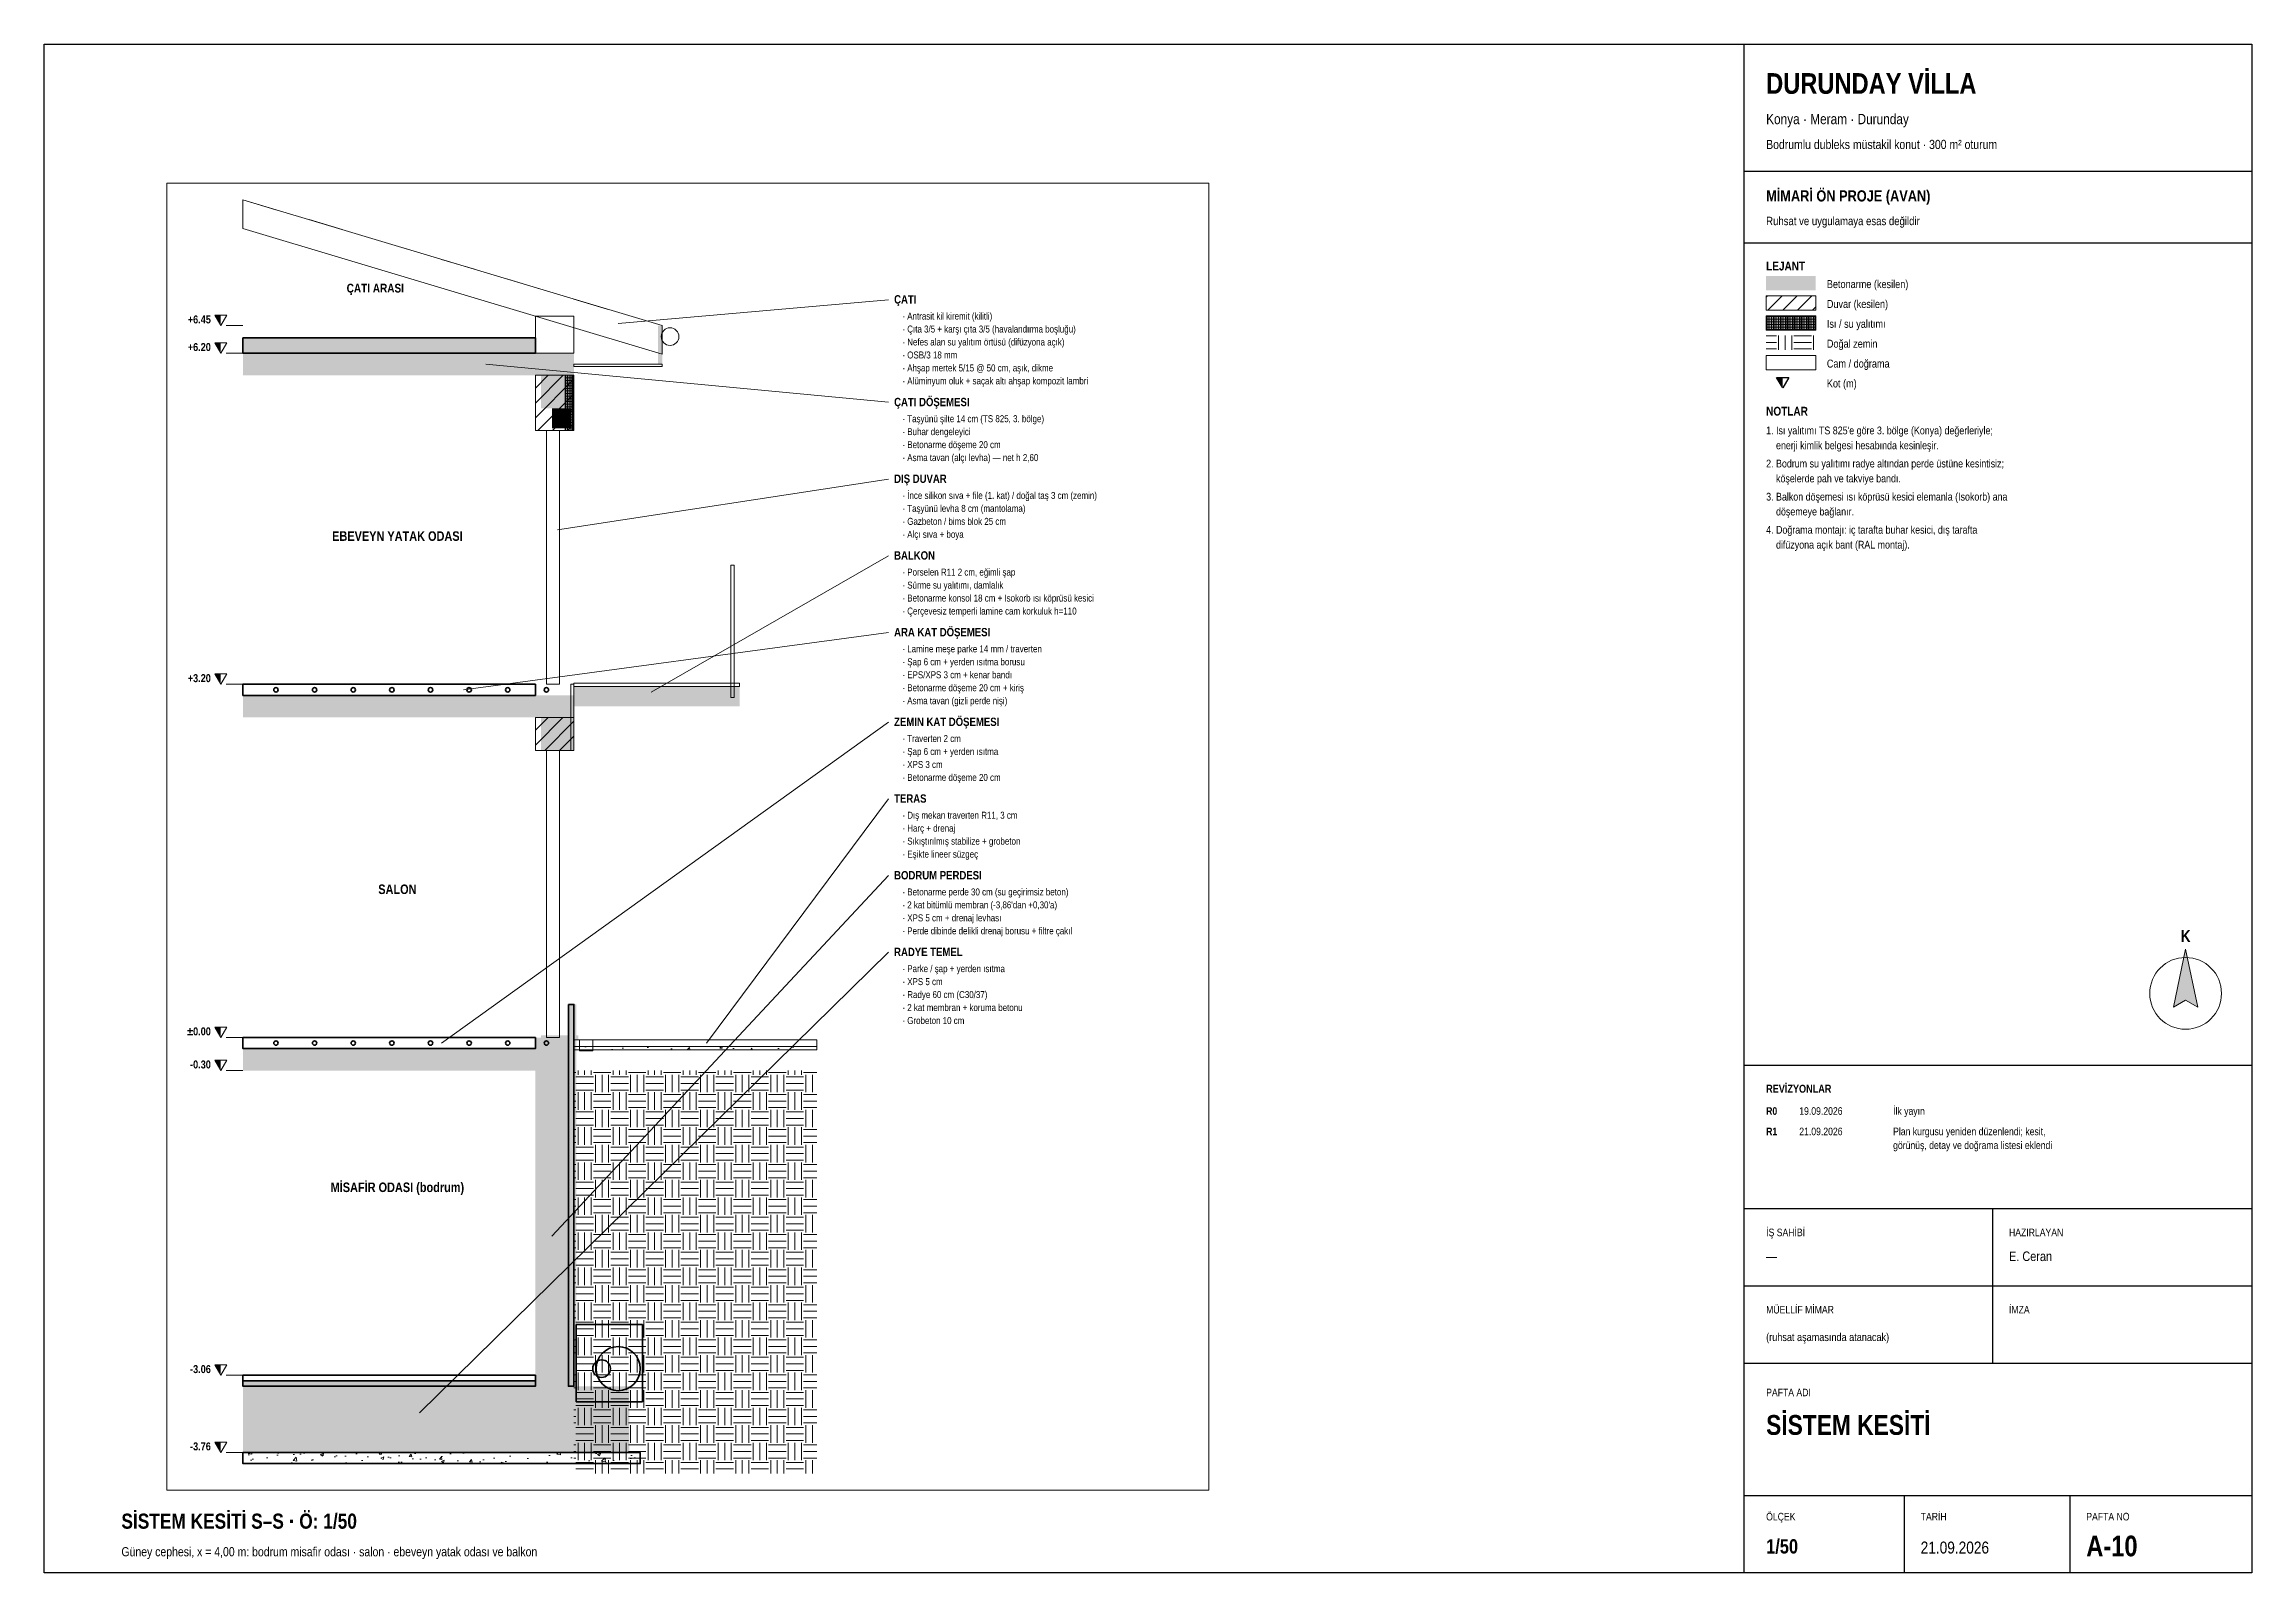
# Paper-space layout 'A-10 SISTEM KESITI' of a CAD drawing. Header units: centimetres, sheet in millimetres. Extents: x 10 to 410, y 10 to 287.
# The model-space entities are those that its viewports show. They can reach past a viewport. Long polylines and large blocks are cut down to what shows.
import ezdxf
from ezdxf.enums import TextEntityAlignment as Align

# ---------------------------------------------------------------- set-up
doc = ezdxf.new("R2010")
doc.units = ezdxf.units.CM
doc.header["$LTSCALE"] = 0.25
for name, color, linetype, lineweight in [('M-CKAP-KIREMIT', 66, 'Continuous', 9), ('M-CKAP-KIREMIT-T', 8, 'Continuous', 5), ('M-CVRE-ZEMIN-T', 8, 'Continuous', 5), ('M-DUVA-GAZBETON-T', 8, 'Continuous', 5), ('M-GOST-ANTET', 176, 'Continuous', 25), ('M-GOST-ANTETYAZI', 177, 'Continuous', 9), ('M-GOST-KESITKOT', 46, 'Continuous', 9), ('M-GOST-KUZEYOKU', 1, 'Continuous', 9), ('M-GOST-LEJANT', 173, 'Continuous', 9), ('M-GOST-YAZI', 2, 'Continuous', 9), ('M-ISYA-TASYUNU-T', 8, 'Continuous', 5), ('M-KALD-TAS', 45, 'Continuous', 9), ('M-PNKS-ALUMINYUM', 171, 'Continuous', 9), ('M-TASI-BETONARME', 5, 'Continuous', 35), ('M-TASI-BETONARME-T', 250, 'Continuous', 5)]:
    doc.layers.add(name, color=color, linetype=linetype, lineweight=lineweight)
doc.layers.add('M-GOST-VPORT', color=8, linetype='Continuous', lineweight=9, plot=False)
doc.styles.add('YAZI', font='arialn.ttf')
doc.styles.add('YAZI-KALIN', font='arialnb.ttf')

msp = doc.modelspace()

# ---------------------------------------------------------------- hatches: boundary and pattern name
at = {"layer": 'M-CKAP-KIREMIT-T'}
h = msp.add_hatch(color=256, dxfattribs=at)
h.dxf.hatch_style = 1
h.paths.add_polyline_path([(376, 645), (380, 645), (380, 610), (376, 610)])
at = {"layer": 'M-CVRE-ZEMIN-T'}
h = msp.add_hatch(dxfattribs=at)
h.set_pattern_fill('EARTH', scale=2.5)
h.paths.add_polyline_path([(300, -30), (520, -30), (520, -395), (300, -395)])
at = {"layer": 'M-DUVA-GAZBETON-T'}
h = msp.add_hatch(dxfattribs=at)
h.set_pattern_fill('ANSI31', scale=3)
h.paths.add_polyline_path([(265, 600), (300, 600), (300, 550), (265, 550)])
h = msp.add_hatch(dxfattribs=at)
h.set_pattern_fill('ANSI31', scale=3)
h.paths.add_polyline_path([(265, 290), (300, 290), (300, 260), (265, 260)])
at = {"layer": 'M-GOST-KESITKOT'}
h = msp.add_hatch(color=256, dxfattribs=at)
h.dxf.hatch_style = 1
h.paths.add_polyline_path([(-25.5, 654.5), (-20, 654.5), (-20, 645)])
h = msp.add_hatch(color=256, dxfattribs=at)
h.dxf.hatch_style = 1
h.paths.add_polyline_path([(-25.5, 629.5), (-20, 629.5), (-20, 620)])
h = msp.add_hatch(color=256, dxfattribs=at)
h.dxf.hatch_style = 1
h.paths.add_polyline_path([(-25.5, 329.5), (-20, 329.5), (-20, 320)])
h = msp.add_hatch(color=256, dxfattribs=at)
h.dxf.hatch_style = 1
h.paths.add_polyline_path([(-25.5, 9.5), (-20, 9.5), (-20, 0)])
h = msp.add_hatch(color=256, dxfattribs=at)
h.dxf.hatch_style = 1
h.paths.add_polyline_path([(-25.5, -20.5), (-20, -20.5), (-20, -30)])
h = msp.add_hatch(color=256, dxfattribs=at)
h.dxf.hatch_style = 1
h.paths.add_polyline_path([(-25.5, -296.5), (-20, -296.5), (-20, -306)])
h = msp.add_hatch(color=256, dxfattribs=at)
h.dxf.hatch_style = 1
h.paths.add_polyline_path([(-25.5, -366.5), (-20, -366.5), (-20, -376)])
at = {"layer": 'M-ISYA-TASYUNU-T'}
h = msp.add_hatch(dxfattribs=at)
h.set_pattern_fill('INSUL', scale=0.25)
h.paths.add_polyline_path([(0, 634), (265, 634), (265, 620), (0, 620)])
h = msp.add_hatch(dxfattribs=at)
h.set_pattern_fill('INSUL', scale=0.25)
h.paths.add_polyline_path([(292, 600), (300, 600), (300, 550), (292, 550)])
h = msp.add_hatch(dxfattribs=at)
h.set_pattern_fill('INSUL', scale=0.25)
h.paths.add_polyline_path([(295, 30), (300, 30), (300, -316), (295, -316)])
h = msp.add_hatch(dxfattribs=at)
h.set_pattern_fill('INSUL', scale=0.25)
h.paths.add_polyline_path([(0, -311), (265, -311), (265, -316), (0, -316)])
at = {"layer": 'M-PNKS-ALUMINYUM'}
h = msp.add_hatch(color=256, dxfattribs=at)
h.dxf.hatch_style = 1
h.paths.add_polyline_path([(280, 570), (297, 570), (297, 552), (280, 552)])
h = msp.add_hatch(color=256, dxfattribs=at)
h.dxf.hatch_style = 1
h.paths.add_polyline_path([(300, 318), (450, 318), (450, 300), (300, 300)])
h = msp.add_hatch(color=256, dxfattribs=at)
h.dxf.hatch_style = 1
h.paths.add_polyline_path([(270, 2), (304, 2), (304, -2), (270, -2)])
at = {"layer": 'M-TASI-BETONARME-T'}
h = msp.add_hatch(color=256, dxfattribs=at)
h.dxf.hatch_style = 1
h.paths.add_polyline_path([(0, 620), (300, 620), (300, 600), (0, 600)])
h = msp.add_hatch(color=256, dxfattribs=at)
h.dxf.hatch_style = 1
h.paths.add_polyline_path([(270, 600), (300, 600), (300, 570), (270, 570)])
h = msp.add_hatch(color=256, dxfattribs=at)
h.dxf.hatch_style = 1
h.paths.add_polyline_path([(0, 310), (300, 310), (300, 290), (0, 290)])
h = msp.add_hatch(color=256, dxfattribs=at)
h.dxf.hatch_style = 1
h.paths.add_polyline_path([(270, 290), (300, 290), (300, 260), (270, 260)])
h = msp.add_hatch(color=256, dxfattribs=at)
h.dxf.hatch_style = 1
h.paths.add_polyline_path([(300, 30), (302, 30), (302, -316), (300, -316)])
h = msp.add_hatch(color=256, dxfattribs=at)
h.dxf.hatch_style = 1
h.paths.add_polyline_path([(265, 0), (295, 0), (295, -316), (265, -316)])
h = msp.add_hatch(color=256, dxfattribs=at)
h.dxf.hatch_style = 1
h.paths.add_polyline_path([(0, -10), (300, -10), (300, -30), (0, -30)])
h = msp.add_hatch(dxfattribs=at)
h.set_pattern_fill('AR-CONC', scale=0.15)
h.paths.add_polyline_path([(300, -8), (520, -8), (520, -11), (300, -11)])
h = msp.add_hatch(color=256, dxfattribs=at)
h.dxf.hatch_style = 1
h.paths.add_polyline_path([(270, -30), (300, -30), (300, -60), (270, -60)])
h = msp.add_hatch(color=256, dxfattribs=at)
h.dxf.hatch_style = 1
h.paths.add_polyline_path([(0, -316), (350, -316), (350, -376), (0, -376)])
h = msp.add_hatch(dxfattribs=at)
h.set_pattern_fill('AR-CONC', scale=0.15)
h.paths.add_polyline_path([(0, -376), (360, -376), (360, -386), (0, -386)])

# ---------------------------------------------------------------- linework, layer by layer
at = {"layer": 'M-CKAP-KIREMIT'}
for p, q in [((0, 759), (30, 750)), ((60, 741), (90, 732)), ((120, 723), (150, 714)), ((180, 705), (210, 696)), ((240, 687), (270, 678)), ((300, 669), (330, 660))]:
    msp.add_line(p, q, dxfattribs=at)
for points in [[(0, 759), (380, 645), (380, 619), (0, 733)], [(265, 653.5), (300, 653.5), (300, 620), (265, 620)], [(300, 610), (380, 610), (380, 608), (300, 608)]]:
    msp.add_lwpolyline(points, close=True, dxfattribs=at)
msp.add_circle((387, 635), 8, dxfattribs=at)
at = {"layer": 'M-GOST-KESITKOT'}
for p, q in [((-15, 645), (0, 645)), ((-15, 620), (0, 620)), ((-15, 320), (0, 320)), ((-15, 0), (0, 0)), ((-15, -30), (0, -30)), ((-15, -306), (0, -306)), ((-15, -376), (0, -376))]:
    msp.add_line(p, q, dxfattribs=at)
for points in [[(-25.5, 654.5), (-14.5, 654.5), (-20, 645)], [(-25.5, 629.5), (-14.5, 629.5), (-20, 620)], [(-25.5, 329.5), (-14.5, 329.5), (-20, 320)], [(-25.5, 9.5), (-14.5, 9.5), (-20, 0)], [(-25.5, -20.5), (-14.5, -20.5), (-20, -30)], [(-25.5, -296.5), (-14.5, -296.5), (-20, -306)], [(-25.5, -366.5), (-14.5, -366.5), (-20, -376)]]:
    msp.add_lwpolyline(points, close=True, dxfattribs=at)
at = {"layer": 'M-GOST-YAZI'}
for p, q in [((585, 668.5), (340, 647)), ((585, 575.5), (220, 610)), ((585, 506), (285, 460)), ((585, 436.5), (370, 313)), ((585, 367), (200, 315)), ((585, 285.75), (180, -5)), ((585, 216.25), (420, -5)), ((585, 146.75), (280, -180)), ((585, 77.25), (160, -340))]:
    msp.add_line(p, q, dxfattribs=at)
at = {"layer": 'M-KALD-TAS'}
for points in [[(300, -2), (520, -2), (520, -8), (300, -8)], [(300, -8), (520, -8), (520, -11), (300, -11)], [(305, -2), (317, -2), (317, -12), (305, -12)]]:
    msp.add_lwpolyline(points, close=True, dxfattribs=at)
at = {"layer": 'M-PNKS-ALUMINYUM'}
for points in [[(265, 600), (300, 600), (300, 550), (265, 550)], [(292, 600), (300, 600), (300, 550), (292, 550)], [(275, 550), (287, 550), (287, 320), (275, 320)], [(442, 428), (445, 428), (445, 308), (442, 308)], [(297, 320), (300, 320), (300, 260), (297, 260)], [(300, 321), (450, 321), (450, 318), (300, 318)], [(265, 290), (300, 290), (300, 260), (265, 260)], [(275, 260), (287, 260), (287, 0), (275, 0)]]:
    msp.add_lwpolyline(points, close=True, dxfattribs=at)
at = {"layer": 'M-TASI-BETONARME'}
for points in [[(0, 634), (265, 634), (265, 620), (0, 620)], [(0, 320), (265, 320), (265, 310), (0, 310)], [(295, 30), (300, 30), (300, -316), (295, -316)], [(0, 0), (265, 0), (265, -10), (0, -10)], [(302, -260), (362, -260), (362, -330), (302, -330)], [(0, -306), (265, -306), (265, -316), (0, -316)], [(0, -311), (265, -311), (265, -316), (0, -316)], [(0, -376), (360, -376), (360, -386), (0, -386)]]:
    msp.add_lwpolyline(points, close=True, dxfattribs=at)
for centre, radius in [((30, 315), 2), ((65, 315), 2), ((100, 315), 2), ((135, 315), 2), ((170, 315), 2), ((205, 315), 2), ((240, 315), 2), ((275, 315), 2), ((30, -5), 2), ((65, -5), 2), ((100, -5), 2), ((135, -5), 2), ((170, -5), 2), ((205, -5), 2), ((240, -5), 2), ((275, -5), 2), ((340, -300), 20), ((325, -300), 8)]:
    msp.add_circle(centre, radius, dxfattribs=at)

# ---------------------------------------------------------------- texts
at = {"layer": 'M-GOST-KESITKOT', "style": 'YAZI-KALIN'}
for s, p in [('+6.45', (-29, 647)), ('+6.20', (-29, 622)), ('+3.20', (-29, 322)), ('%%p0.00', (-29, 2)), ('-0.30', (-29, -28)), ('-3.06', (-29, -304)), ('-3.76', (-29, -374))]:
    msp.add_text(s, height=7.2, dxfattribs=at).set_placement(p, align=Align.RIGHT)
at = {"layer": 'M-GOST-YAZI', "style": 'YAZI-KALIN'}
for s, height, p in [('ÇATI ARASI', 7.92, (120, 675)), ('EBEVEYN YATAK ODASI', 8.64, (140, 450)), ('SALON', 8.64, (140, 130)), ('MİSAFİR ODASI (bodrum)', 8.64, (140, -140))]:
    msp.add_text(s, height=height, dxfattribs=at).set_placement(p, align=Align.CENTER)
at = {"layer": 'M-GOST-YAZI'}
for s, height, style, p in [('ÇATI', 7.56, 'YAZI-KALIN', (590, 665)), ('· Antrasit kil kiremit (kilitli)', 6.3, 'YAZI', (597.5, 650.5)), ('· Çıta 3/5 + karşı çıta 3/5 (havalandırma boşluğu)', 6.3, 'YAZI', (597.5, 638.75)), ('· Nefes alan su yalıtım örtüsü (difüzyona açık)', 6.3, 'YAZI', (597.5, 627)), ('· OSB/3 18 mm', 6.3, 'YAZI', (597.5, 615.25)), ('· Ahşap mertek 5/15 @ 50 cm, aşık, dikme', 6.3, 'YAZI', (597.5, 603.5)), ('ÇATI DÖŞEMESI', 7.56, 'YAZI-KALIN', (590, 572)), ('· Alüminyum oluk + saçak altı ahşap kompozit lambri', 6.3, 'YAZI', (597.5, 591.75)), ('· Taşyünü şilte 14 cm (TS 825, 3. bölge)', 6.3, 'YAZI', (597.5, 557.5)), ('· Buhar dengeleyici', 6.3, 'YAZI', (597.5, 545.75)), ('· Betonarme döşeme 20 cm', 6.3, 'YAZI', (597.5, 534)), ('· Asma tavan (alçı levha) — net h 2,60', 6.3, 'YAZI', (597.5, 522.25)), ('DIŞ DUVAR', 7.56, 'YAZI-KALIN', (590, 502.5)), ('· İnce silikon sıva + file (1. kat) / doğal taş 3 cm (zemin)', 6.3, 'YAZI', (597.5, 488)), ('· Taşyünü levha 8 cm (mantolama)', 6.3, 'YAZI', (597.5, 476.25)), ('· Gazbeton / bims blok 25 cm', 6.3, 'YAZI', (597.5, 464.5)), ('BALKON', 7.56, 'YAZI-KALIN', (590, 433)), ('· Alçı sıva + boya', 6.3, 'YAZI', (597.5, 452.75)), ('· Porselen R11 2 cm, eğimli şap', 6.3, 'YAZI', (597.5, 418.5)), ('· Sürme su yalıtımı, damlalık', 6.3, 'YAZI', (597.5, 406.75)), ('· Betonarme konsol 18 cm + Isokorb ısı köprüsü kesici', 6.3, 'YAZI', (597.5, 395)), ('· Çerçevesiz temperli lamine cam korkuluk h=110', 6.3, 'YAZI', (597.5, 383.25)), ('ARA KAT DÖŞEMESI', 7.56, 'YAZI-KALIN', (590, 363.5)), ('· Lamine meşe parke 14 mm / traverten', 6.3, 'YAZI', (597.5, 349)), ('· Şap 6 cm + yerden ısıtma borusu', 6.3, 'YAZI', (597.5, 337.25)), ('· EPS/XPS 3 cm + kenar bandı', 6.3, 'YAZI', (597.5, 325.5)), ('· Betonarme döşeme 20 cm + kiriş', 6.3, 'YAZI', (597.5, 313.75)), ('· Asma tavan (gizli perde nişi)', 6.3, 'YAZI', (597.5, 302)), ('ZEMIN KAT DÖŞEMESI', 7.56, 'YAZI-KALIN', (590, 282.25)), ('· Traverten 2 cm', 6.3, 'YAZI', (597.5, 267.75)), ('· Şap 6 cm + yerden ısıtma', 6.3, 'YAZI', (597.5, 256)), ('· XPS 3 cm', 6.3, 'YAZI', (597.5, 244.25)), ('TERAS', 7.56, 'YAZI-KALIN', (590, 212.75)), ('· Betonarme döşeme 20 cm', 6.3, 'YAZI', (597.5, 232.5)), ('· Dış mekan traverten R11, 3 cm', 6.3, 'YAZI', (597.5, 198.25)), ('· Harç + drenaj', 6.3, 'YAZI', (597.5, 186.5)), ('· Sıkıştırılmış stabilize + grobeton', 6.3, 'YAZI', (597.5, 174.75)), ('· Eşikte lineer süzgeç', 6.3, 'YAZI', (597.5, 163)), ('BODRUM PERDESI', 7.56, 'YAZI-KALIN', (590, 143.25)), ('· Betonarme perde 30 cm (su geçirimsiz beton)', 6.3, 'YAZI', (597.5, 128.75)), ("· 2 kat bitümlü membran (-3,86'dan +0,30'a)", 6.3, 'YAZI', (597.5, 117)), ('· XPS 5 cm + drenaj levhası', 6.3, 'YAZI', (597.5, 105.25)), ('· Perde dibinde delikli drenaj borusu + filtre çakıl', 6.3, 'YAZI', (597.5, 93.5)), ('RADYE TEMEL', 7.56, 'YAZI-KALIN', (590, 73.75)), ('· Parke / şap + yerden ısıtma', 6.3, 'YAZI', (597.5, 59.25)), ('· XPS 5 cm', 6.3, 'YAZI', (597.5, 47.5)), ('· Radye 60 cm (C30/37)', 6.3, 'YAZI', (597.5, 35.75)), ('· 2 kat membran + koruma betonu', 6.3, 'YAZI', (597.5, 24)), ('· Grobeton 10 cm', 6.3, 'YAZI', (597.5, 12.25))]:
    msp.add_text(s, height=height, dxfattribs=dict(at, style=style)).set_placement(p)

psp = doc.layouts.new('A-10 SISTEM KESITI')

# ---------------------------------------------------------------- hatches: boundary and pattern name
at = {"layer": 'M-GOST-ANTET'}
h = psp.add_hatch(color=256, dxfattribs=at)
h.dxf.hatch_style = 1
h.paths.add_polyline_path([(323.9, 226.6), (325, 226.6), (325, 224.7)])
at = {"layer": 'M-GOST-KUZEYOKU'}
h = psp.add_hatch(color=256, dxfattribs=at)
h.dxf.hatch_style = 1
h.paths.add_polyline_path([(398, 123), (400.2, 112.5), (398, 113.8), (395.8, 112.5)])
at = {"layer": 'M-GOST-LEJANT'}
h = psp.add_hatch(color=256, dxfattribs=at)
h.dxf.hatch_style = 1
h.paths.add_polyline_path([(322, 245), (331, 245), (331, 242.4), (322, 242.4)])
h = psp.add_hatch(dxfattribs=at)
h.set_pattern_fill('ANSI31', scale=0.6)
h.paths.add_polyline_path([(322, 241.4), (331, 241.4), (331, 238.8), (322, 238.8)])
h = psp.add_hatch(dxfattribs=at)
h.set_pattern_fill('INSUL', scale=0.05)
h.paths.add_polyline_path([(322, 237.8), (331, 237.8), (331, 235.2), (322, 235.2)])
h = psp.add_hatch(dxfattribs=at)
h.set_pattern_fill('EARTH', scale=0.5)
h.paths.add_polyline_path([(322, 234.2), (331, 234.2), (331, 231.6), (322, 231.6)])

# ---------------------------------------------------------------- linework, layer by layer
at = {"layer": 'M-GOST-ANTET'}
for p, q in [((318, 264), (410, 264)), ((318, 251), (410, 251)), ((318, 102), (410, 102)), ((318, 76), (410, 76)), ((363, 76), (363, 62)), ((318, 62), (410, 62)), ((363, 62), (363, 48)), ((318, 48), (410, 48)), ((318, 24), (410, 24)), ((347, 24), (347, 10)), ((377, 24), (377, 10))]:
    psp.add_line(p, q, dxfattribs=at)
for points in [[(10, 287), (410, 287), (410, 10), (10, 10)], [(318, 287), (410, 287), (410, 10), (318, 10)], [(323.9, 226.6), (326.1, 226.6), (325, 224.7)]]:
    psp.add_lwpolyline(points, close=True, dxfattribs=at)
at = {"layer": 'M-GOST-KUZEYOKU'}
psp.add_lwpolyline([(398, 123), (400.2, 112.5), (398, 113.8), (395.8, 112.5)], close=True, dxfattribs=at)
psp.add_circle((398, 115), 6.5, dxfattribs=at)
at = {"layer": 'M-GOST-LEJANT'}
for points in [[(322, 241.4), (331, 241.4), (331, 238.8), (322, 238.8)], [(322, 237.8), (331, 237.8), (331, 235.2), (322, 235.2)], [(322, 230.6), (331, 230.6), (331, 228), (322, 228)]]:
    psp.add_lwpolyline(points, close=True, dxfattribs=at)

# ---------------------------------------------------------------- texts
at = {"layer": 'M-GOST-ANTETYAZI'}
for s, height, style, p in [('DURUNDAY VİLLA', 3.744, 'YAZI-KALIN', (322, 278)), ('Konya · Meram · Durunday', 1.872, 'YAZI', (322, 272.5)), ('Bodrumlu dubleks müstakil konut · 300 m² oturum', 1.656, 'YAZI', (322, 268)), ('MİMARİ ÖN PROJE (AVAN)', 2.016, 'YAZI-KALIN', (322, 258.5)), ('Ruhsat ve uygulamaya esas değildir', 1.512, 'YAZI', (322, 254.2)), ('LEJANT', 1.584, 'YAZI-KALIN', (322, 246)), ('Betonarme (kesilen)', 1.44, 'YAZI', (333, 242.8)), ('Duvar (kesilen)', 1.44, 'YAZI', (333, 239.2)), ('Isı / su yalıtımı', 1.44, 'YAZI', (333, 235.6)), ('Doğal zemin', 1.44, 'YAZI', (333, 232)), ('Cam / doğrama', 1.44, 'YAZI', (333, 228.4)), ('Kot (m)', 1.44, 'YAZI', (333, 224.8)), ('NOTLAR', 1.584, 'YAZI-KALIN', (322, 219.7)), ("1. Isı yalıtımı TS 825'e göre 3. bölge (Konya) değerleriyle;", 1.404, 'YAZI', (322, 216.3)), ('    enerji kimlik belgesi hesabında kesinleşir.', 1.404, 'YAZI', (322, 213.6)), ('2. Bodrum su yalıtımı radye altından perde üstüne kesintisiz;', 1.404, 'YAZI', (322, 210.3)), ('    köşelerde pah ve takviye bandı.', 1.404, 'YAZI', (322, 207.6)), ('3. Balkon döşemesi ısı köprüsü kesici elemanla (Isokorb) ana', 1.404, 'YAZI', (322, 204.3)), ('    döşemeye bağlanır.', 1.404, 'YAZI', (322, 201.6)), ('4. Doğrama montajı: iç tarafta buhar kesici, dış tarafta', 1.404, 'YAZI', (322, 198.3)), ('    difüzyona açık bant (RAL montaj).', 1.404, 'YAZI', (322, 195.6)), ('REVİZYONLAR', 1.44, 'YAZI-KALIN', (322, 97)), ('R0', 1.368, 'YAZI-KALIN', (322, 93)), ('19.09.2026', 1.368, 'YAZI', (328, 93)), ('İlk yayın', 1.368, 'YAZI', (345, 93)), ('R1', 1.368, 'YAZI-KALIN', (322, 89.3)), ('21.09.2026', 1.368, 'YAZI', (328, 89.3)), ('görünüş, detay ve doğrama listesi eklendi', 1.368, 'YAZI', (345, 86.8)), ('Plan kurgusu yeniden düzenlendi; kesit,', 1.368, 'YAZI', (345, 89.3)), ('İŞ SAHİBİ', 1.368, 'YAZI', (322, 71)), ('HAZIRLAYAN', 1.368, 'YAZI', (366, 71)), ('E. Ceran', 1.728, 'YAZI', (366, 66.5)), ('—', 1.73, 'YAZI', (322, 66.5)), ('MÜELLİF MİMAR', 1.368, 'YAZI', (322, 57)), ('İMZA', 1.368, 'YAZI', (366, 57)), ('(ruhsat aşamasında atanacak)', 1.44, 'YAZI', (322, 52)), ('PAFTA ADI', 1.368, 'YAZI', (322, 42)), ('SİSTEM KESİTİ', 3.6, 'YAZI-KALIN', (322, 35)), ('SİSTEM KESİTİ S–S · Ö: 1/50', 2.736, 'YAZI-KALIN', (24, 18)), ('ÖLÇEK', 1.368, 'YAZI', (322, 19.5)), ('TARİH', 1.368, 'YAZI', (350, 19.5)), ('PAFTA NO', 1.368, 'YAZI', (380, 19.5)), ('1/50', 2.592, 'YAZI-KALIN', (322, 13.5)), ('A-10', 3.744, 'YAZI-KALIN', (380, 13)), ('Güney cephesi, x = 4,00 m: bodrum misafir odası · salon · ebeveyn yatak odası ve balkon', 1.656, 'YAZI', (24, 13)), ('21.09.2026', 2.16, 'YAZI', (350, 13.5))]:
    psp.add_text(s, height=height, dxfattribs=dict(at, style=style)).set_placement(p)
at = {"layer": 'M-GOST-ANTETYAZI', "style": 'YAZI-KALIN'}
psp.add_text('K', height=2.16, dxfattribs=at).set_placement((398, 124.3), align=Align.CENTER)

# ---------------------------------------------------------------- viewports
at = {"layer": 'M-GOST-VPORT'}
psp.add_viewport(center=(126.6, 143.4), size=(188.8, 236.8), view_center_point=(403, 182), view_height=1184, dxfattribs=at)

doc.saveas('drawing.dxf')
